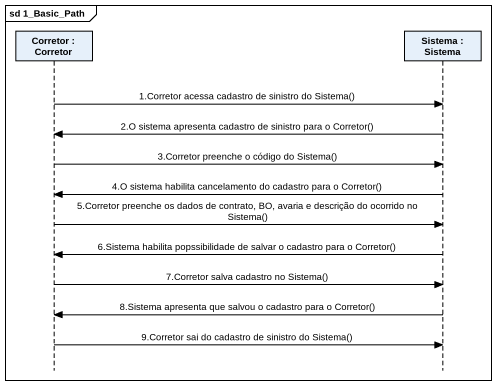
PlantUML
@startuml
mainframe sd 1_Basic_Path
hide footbox
participant "Corretor : Corretor" as Corretor
participant "Sistema : Sistema" as Sistema

Corretor -> Sistema : 1.Corretor acessa cadastro de sinistro do Sistema()
Sistema -> Corretor : 2.O sistema apresenta cadastro de sinistro para o Corretor()
Corretor -> Sistema : 3.Corretor preenche o código do Sistema()
Sistema -> Corretor : 4.O sistema habilita cancelamento do cadastro para o Corretor()
Corretor -> Sistema : 5.Corretor preenche os dados de contrato, BO, avaria e descrição do ocorrido no Sistema()
Sistema -> Corretor : 6.Sistema habilita popssibilidade de salvar o cadastro para o Corretor()
Corretor -> Sistema : 7.Corretor salva cadastro no Sistema()
Sistema -> Corretor : 8.Sistema apresenta que salvou o cadastro para o Corretor()
Corretor -> Sistema : 9.Corretor sai do cadastro de sinistro do Sistema()
@enduml
